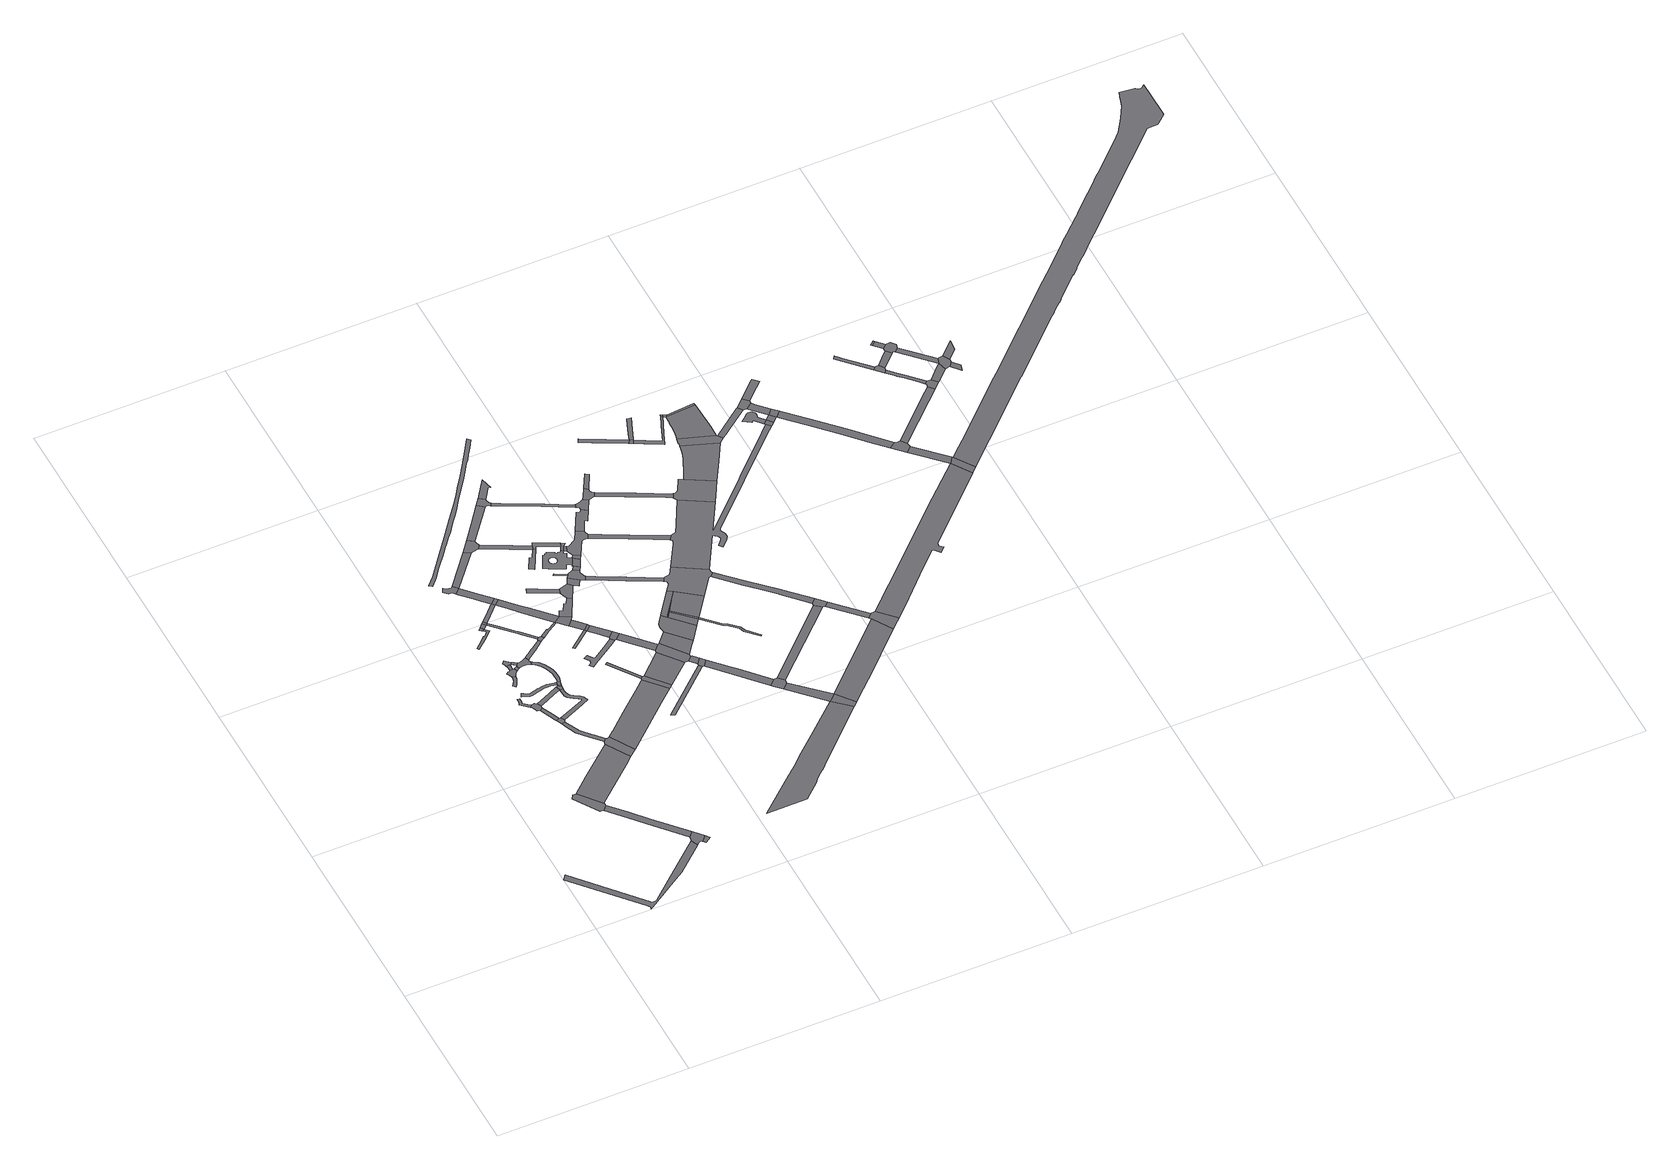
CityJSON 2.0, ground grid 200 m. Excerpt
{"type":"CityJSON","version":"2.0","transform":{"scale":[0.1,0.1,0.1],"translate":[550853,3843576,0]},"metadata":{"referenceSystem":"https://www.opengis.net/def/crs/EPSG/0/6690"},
"CityObjects":{
"road1":{"type":"Road","attributes":{"RoadStructureAttribute.sectionType":"1"},"geometry":[{"type":"MultiSurface","lod":"1","boundaries":[[[0,1,2,3,4,5,6,7,8,9,10,11,12,13,14]]]}]},
"road2":{"type":"Road","geometry":[{"type":"MultiSurface","lod":"1","boundaries":[[[15,16,17,18,19,20,21,22,23]]]}]},
"road3":{"type":"Road","attributes":{"RoadStructureAttribute.sectionType":"1"},"geometry":[{"type":"MultiSurface","lod":"1","boundaries":[[[24,25,26,21,20,27,28,29,30]]]}]},
"road4":{"type":"Road","geometry":[{"type":"MultiSurface","lod":"1","boundaries":[[[31,32,15,23,33,34,35]]]}]},
"road5":{"type":"Road","attributes":{"RoadStructureAttribute.sectionType":"1"},"geometry":[{"type":"MultiSurface","lod":"1","boundaries":[[[36,37,38,39,40,41,42,43,44,45,46,47]]]}]},
"road6":{"type":"Road","attributes":{"RoadStructureAttribute.sectionType":"1"},"geometry":[{"type":"MultiSurface","lod":"1","boundaries":[[[30,29,48,49,14,13,50,51,52,53,54]]]}]},
"road7":{"type":"Road","geometry":[{"type":"MultiSurface","lod":"1","boundaries":[[[55,56,42,41,57,58,59,60,61,62,63,64,65]]]}]},
"road8":{"type":"Road","attributes":{"RoadStructureAttribute.sectionType":"1"},"geometry":[{"type":"MultiSurface","lod":"1","boundaries":[[[66,67,54,53]]]}]},
"road9":{"type":"Road","attributes":{"RoadStructureAttribute.sectionType":"1"},"geometry":[{"type":"MultiSurface","lod":"1","boundaries":[[[68,62,61,69,70,71]]]}]},
"road10":{"type":"Road","geometry":[{"type":"MultiSurface","lod":"1","boundaries":[[[71,70,72,73,74,75,76]]]}]},
"road11":{"type":"Road","attributes":{"RoadStructureAttribute.sectionType":"1"},"geometry":[{"type":"MultiSurface","lod":"1","boundaries":[[[77,78,79,80,81,82,83,84,85,86,87]]]}]},
"road12":{"type":"Road","attributes":{"RoadStructureAttribute.sectionType":"1"},"geometry":[{"type":"MultiSurface","lod":"1","boundaries":[[[88,89,90,91,74,73,92,93,94,95,96,97,98]]]}]},
"road13":{"type":"Road","geometry":[{"type":"MultiSurface","lod":"1","boundaries":[[[99,100,101,102,103,104,77,87,105,106,107,108,109]]]}]},
"road14":{"type":"Road","attributes":{"RoadStructureAttribute.sectionType":"1"},"geometry":[{"type":"MultiSurface","lod":"1","boundaries":[[[110,111,112,113,114,115,116,117,118,99,109]]]}]},
"road15":{"type":"Road","attributes":{"RoadStructureAttribute.sectionType":"1"},"geometry":[{"type":"MultiSurface","lod":"1","boundaries":[[[119,120,121,122,123,124,125,126,127,128,129,130,131,132,133,134,135,136,137,138,139,140,141,142,143,144,145]]]}]},
"road16":{"type":"Road","attributes":{"RoadStructureAttribute.sectionType":"1"},"geometry":[{"type":"MultiSurface","lod":"1","boundaries":[[[146,147,65,64,148,149,150,151]]]}]},
"road17":{"type":"Road","geometry":[{"type":"MultiSurface","lod":"1","boundaries":[[[152,153,154,155,156,116,115,157,158,159]]]}]},
"road18":{"type":"Road","attributes":{"RoadStructureAttribute.sectionType":"1"},"geometry":[{"type":"MultiSurface","lod":"1","boundaries":[[[160,161,107,106,162,163]]]}]},
"road19":{"type":"Road","attributes":{"RoadStructureAttribute.sectionType":"1"},"geometry":[{"type":"MultiSurface","lod":"1","boundaries":[[[164,165,159,158,166,167,168,169]]]}]},
"road20":{"type":"Road","attributes":{"RoadStructureAttribute.sectionType":"1"},"geometry":[{"type":"MultiSurface","lod":"1","boundaries":[[[170,171,172,173,174,175,176,177,178,179,180,181,182,183]]]}]},
"road21":{"type":"Road","geometry":[{"type":"MultiSurface","lod":"1","boundaries":[[[184,185,186,98,97,31,35,187,188]]]}]},
"road22":{"type":"Road","attributes":{"RoadStructureAttribute.sectionType":"1"},"geometry":[{"type":"MultiSurface","lod":"1","boundaries":[[[151,189,190,191,192,193,194,195,196,197,198,199,76,75,200,201,202,203,204,205,206,207,208,209,210,211]]]}]},
"road23":{"type":"Road","geometry":[{"type":"MultiSurface","lod":"1","boundaries":[[[212,213,214,169,168,215,216,160,163,217,218,219,220,221,222,223,224]]]}]},
"road24":{"type":"Road","geometry":[{"type":"MultiSurface","lod":"1","boundaries":[[[225,226,227,228,229,176,175]]]}]},
"road25":{"type":"Road","geometry":[{"type":"MultiSurface","lod":"1","boundaries":[[[230,146,151,211,231]]]}]},
"road26":{"type":"Road","attributes":{"RoadStructureAttribute.sectionType":"1"},"geometry":[{"type":"MultiSurface","lod":"1","boundaries":[[[232,225,175,233,234]]]}]},
"road27":{"type":"Road","attributes":{"RoadStructureAttribute.sectionType":"1"},"geometry":[{"type":"MultiSurface","lod":"1","boundaries":[[[235,230,231,236]]]}]},
"road28":{"type":"Road","attributes":{"RoadStructureAttribute.sectionType":"1"},"geometry":[{"type":"MultiSurface","lod":"1","boundaries":[[[237,145,144,235,236,238]]]}]},
"road29":{"type":"Road","geometry":[{"type":"MultiSurface","lod":"1","boundaries":[[[239,232,234,240]]]}]},
"road30":{"type":"Road","attributes":{"RoadStructureAttribute.sectionType":"1"},"geometry":[{"type":"MultiSurface","lod":"1","boundaries":[[[241,242,243,244,245,246,247,248,249,222,221,250,251,252,253,254,255,256,257,258,237,238]]]}]},
"road31":{"type":"Road","geometry":[{"type":"MultiSurface","lod":"1","boundaries":[[[259,260,261,262,263,264,265,266,267]]]}]},
"road32":{"type":"Road","attributes":{"RoadStructureAttribute.sectionType":"1"},"geometry":[{"type":"MultiSurface","lod":"1","boundaries":[[[268,269,270,271,272,212,224,273,274,275]]]}]},
"road33":{"type":"Road","attributes":{"RoadStructureAttribute.sectionType":"1"},"geometry":[{"type":"MultiSurface","lod":"1","boundaries":[[[276,277,239,240,278,279,280]]]}]},
"road34":{"type":"Road","attributes":{"RoadStructureAttribute.sectionType":"1"},"geometry":[{"type":"MultiSurface","lod":"1","boundaries":[[[281,282,283,284,240,234,285,286,287,288,289,290]]]}]},
"road35":{"type":"Road","attributes":{"RoadStructureAttribute.sectionType":"1"},"geometry":[{"type":"MultiSurface","lod":"1","boundaries":[[[291,292,266,265,293,294,295,276,296]]]}]},
"road36":{"type":"Road","geometry":[{"type":"MultiSurface","lod":"1","boundaries":[[[297,298,290,289,299,300,268,275,301,302,303]]]}]},
"road37":{"type":"Road","geometry":[{"type":"MultiSurface","lod":"1","boundaries":[[[296,276,280,304]]]}]},
"road38":{"type":"Road","geometry":[{"type":"MultiSurface","lod":"1","boundaries":[[[305,306,307,308,309,310,311,312,313,188,187,314,315,316]]]}]},
"road39":{"type":"Road","attributes":{"RoadStructureAttribute.sectionType":"1"},"geometry":[{"type":"MultiSurface","lod":"1","boundaries":[[[317,318,319,267,266,320]]]}]},
"road40":{"type":"Road","attributes":{"RoadStructureAttribute.sectionType":"1"},"geometry":[{"type":"MultiSurface","lod":"1","boundaries":[[[321,322,323,303,302,324,325]]]}]},
"road41":{"type":"Road","attributes":{"RoadStructureAttribute.sectionType":"1"},"geometry":[{"type":"MultiSurface","lod":"1","boundaries":[[[326,327,328,329,304,280,330,331,332,333,334,321,335]]]}]},
"road42":{"type":"Road","attributes":{"RoadStructureAttribute.sectionType":"1"},"geometry":[{"type":"MultiSurface","lod":"1","boundaries":[[[336,337,338,339]]]}]},
"road43":{"type":"Road","attributes":{"RoadStructureAttribute.sectionType":"1"},"geometry":[{"type":"MultiSurface","lod":"1","boundaries":[[[340,341,342,343,344,345,346]]]}]},
"road44":{"type":"Road","geometry":[{"type":"MultiSurface","lod":"1","boundaries":[[[347,348,349,350,351,352,353,354,355,356,357,358,359,360,361,362]]]}]},
"road45":{"type":"Road","geometry":[{"type":"MultiSurface","lod":"1","boundaries":[[[363,317,320,364,365,366,367]]]}]},
"road46":{"type":"Road","geometry":[{"type":"MultiSurface","lod":"1","boundaries":[[[335,321,325,368,369,370,371,372]]]}]},
"road47":{"type":"Road","attributes":{"RoadStructureAttribute.sectionType":"1"},"geometry":[{"type":"MultiSurface","lod":"1","boundaries":[[[373,371,370,374,375,376,336,377]]]}]},
"road48":{"type":"Road","geometry":[{"type":"MultiSurface","lod":"1","boundaries":[[[377,336,339,378]]]}]},
"road49":{"type":"Road","geometry":[{"type":"MultiSurface","lod":"1","boundaries":[[[379,380,346,345,381,305,316,382,383]]]}]},
"road50":{"type":"Road","attributes":{"RoadStructureAttribute.sectionType":"1"},"geometry":[{"type":"MultiSurface","lod":"1","boundaries":[[[384,385,386,387,388,389]]]}]},
"road51":{"type":"Road","attributes":{"RoadStructureAttribute.sectionType":"1"},"geometry":[{"type":"MultiSurface","lod":"1","boundaries":[[[390,391,392,393,394,335,372,395]]]}]},
"road52":{"type":"Road","attributes":{"RoadStructureAttribute.sectionType":"1"},"geometry":[{"type":"MultiSurface","lod":"1","boundaries":[[[396,397,398,399,400,401,402,403,404,405,406,407,408,409,410,411,412,413,414,415,416,417,418,419,420,421,422,423,424,425,426,427,428,429,430,431,432,433,434,435,436,437,438,439,440]]]}]},
"road53":{"type":"Road","attributes":{"RoadStructureAttribute.sectionType":"1"},"geometry":[{"type":"MultiSurface","lod":"1","boundaries":[[[441,378,339,442,443,444,445,446,447]]]}]},
"road54":{"type":"Road","geometry":[{"type":"MultiSurface","lod":"1","boundaries":[[[447,446,448,347,362,449,450,451]]]}]},
"road55":{"type":"Road","attributes":{"RoadStructureAttribute.sectionType":"1"},"geometry":[{"type":"MultiSurface","lod":"1","boundaries":[[[452,365,364,453,454,455]]]}]},
"road56":{"type":"Road","attributes":{"RoadStructureAttribute.sectionType":"1"},"geometry":[{"type":"MultiSurface","lod":"1","boundaries":[[[456,457,363,367,458]]]}]},
"road57":{"type":"Road","attributes":{"RoadStructureAttribute.sectionType":"1"},"geometry":[{"type":"MultiSurface","lod":"1","boundaries":[[[459,460,461,462,463,464]]]}]},
"road58":{"type":"Road","geometry":[{"type":"MultiSurface","lod":"1","boundaries":[[[465,466,467,383,382,468,469,470,471]]]}]},
"road59":{"type":"Road","geometry":[{"type":"MultiSurface","lod":"1","boundaries":[[[472,389,388,473,390,395,474,475]]]}]},
"road60":{"type":"Road","attributes":{"RoadStructureAttribute.sectionType":"1"},"geometry":[{"type":"MultiSurface","lod":"1","boundaries":[[[454,476,477,478,479,480]]]}]},
"road61":{"type":"Road","attributes":{"RoadStructureAttribute.sectionType":"1"},"geometry":[{"type":"MultiSurface","lod":"1","boundaries":[[[481,451,450,482,483,484]]]}]},
"road62":{"type":"Road","geometry":[{"type":"MultiSurface","lod":"1","boundaries":[[[485,486,487,488]]]}]},
"road63":{"type":"Road","attributes":{"RoadStructureAttribute.sectionType":"1"},"geometry":[{"type":"MultiSurface","lod":"1","boundaries":[[[489,472,475,490,491]]]}]},
"road64":{"type":"Road","geometry":[{"type":"MultiSurface","lod":"1","boundaries":[[[492,456,458,493,494,495,496,497,498,499]]]}]},
"road65":{"type":"Road","attributes":{"RoadStructureAttribute.sectionType":"1"},"geometry":[{"type":"MultiSurface","lod":"1","boundaries":[[[500,501,502,503,504,505,506,507,508,509,510,511,512,513,514,515,516,517,518,519,520,521,522,523,524],[525,526,527,528,529,530,531,532,533,534,535,536,537,538,539,540,541,542,543]]]}]},
"road66":{"type":"Road","geometry":[{"type":"MultiSurface","lod":"1","boundaries":[[[544,488,487,489,491,545,546,547,548,549]]]}]},
"road67":{"type":"Road","geometry":[{"type":"MultiSurface","lod":"1","boundaries":[[[550,484,483,465,471,551,552,469,468,553,554,555]]]}]},
"road68":{"type":"Road","attributes":{"function":"2","RoadStructureAttribute.sectionType":"1"},"geometry":[{"type":"MultiSurface","lod":"1","boundaries":[[[556,557,558,559,560,561,562,563,564,565,566,567,568,569,570,571]]]}]},
"road69":{"type":"Road","geometry":[{"type":"MultiSurface","lod":"1","boundaries":[[[572,573,574,455,454,480,575,576,577,578,579]]]}]},
"road70":{"type":"Road","attributes":{"RoadStructureAttribute.sectionType":"1"},"geometry":[{"type":"MultiSurface","lod":"1","boundaries":[[[580,544,549,581]]]}]},
"road71":{"type":"Road","geometry":[{"type":"MultiSurface","lod":"1","boundaries":[[[582,554,553,583,584,585]]]}]},
"road72":{"type":"Road","attributes":{"RoadStructureAttribute.sectionType":"1"},"geometry":[{"type":"MultiSurface","lod":"1","boundaries":[[[586,587,588,589,590,591,592,593,492,499]]]}]},
"road73":{"type":"Road","attributes":{"RoadStructureAttribute.sectionType":"1"},"geometry":[{"type":"MultiSurface","lod":"1","boundaries":[[[594,595,596,550,555,597,598]]]}]},
"road74":{"type":"Road","geometry":[{"type":"MultiSurface","lod":"1","boundaries":[[[517,516,599,580,581,600]]]}]},
"road75":{"type":"Road","geometry":[{"type":"MultiSurface","lod":"1","boundaries":[[[585,584,601,459,464,602,603]]]}]},
"road76":{"type":"Road","geometry":[{"type":"MultiSurface","lod":"1","boundaries":[[[604,523,605,606]]]}]},
"road77":{"type":"Road","attributes":{"RoadStructureAttribute.sectionType":"1"},"geometry":[{"type":"MultiSurface","lod":"1","boundaries":[[[607,579,578,608,524,523,604]]]}]},
"road78":{"type":"Road","attributes":{"RoadStructureAttribute.sectionType":"1"},"geometry":[{"type":"MultiSurface","lod":"1","boundaries":[[[609,517,600,610,611]]]}]},
"road79":{"type":"Road","geometry":[{"type":"MultiSurface","lod":"1","boundaries":[[[612,613,614,615,616,617,594,598,618,619,620]]]}]},
"road80":{"type":"Road","attributes":{"RoadStructureAttribute.sectionType":"1"},"geometry":[{"type":"MultiSurface","lod":"1","boundaries":[[[621,622,603,602,623,624,625,626,627]]]}]},
"road81":{"type":"Road","geometry":[{"type":"MultiSurface","lod":"1","boundaries":[[[628,629,630,606,605,631,632,611,610,633,634,635,636,637,638,639]]]}]},
"road82":{"type":"Road","attributes":{"RoadStructureAttribute.sectionType":"1"},"geometry":[{"type":"MultiSurface","lod":"1","boundaries":[[[640,641,642,546,545,643,644,645,646,647]]]}]},
"road83":{"type":"Road","attributes":{"RoadStructureAttribute.sectionType":"1"},"geometry":[{"type":"MultiSurface","lod":"1","boundaries":[[[648,649,650,495,494,651,652,653,654]]]}]},
"road84":{"type":"Road","geometry":[{"type":"MultiSurface","lod":"1","boundaries":[[[655,656,619,618,657]]]}]},
"road85":{"type":"Road","attributes":{"RoadStructureAttribute.sectionType":"1"},"geometry":[{"type":"MultiSurface","lod":"1","boundaries":[[[658,612,620,659,660]]]}]},
"road86":{"type":"Road","attributes":{"RoadStructureAttribute.sectionType":"1"},"geometry":[{"type":"MultiSurface","lod":"1","boundaries":[[[661,655,657,662]]]}]},
"road87":{"type":"Road","geometry":[{"type":"MultiSurface","lod":"1","boundaries":[[[663,627,626,664,665,666,667]]]}]},
"road88":{"type":"Road","attributes":{"RoadStructureAttribute.sectionType":"1"},"geometry":[{"type":"MultiSurface","lod":"1","boundaries":[[[668,669,670,671,628,639,672,673,674,675]]]}]},
"road89":{"type":"Road","attributes":{"RoadStructureAttribute.sectionType":"1"},"geometry":[{"type":"MultiSurface","lod":"1","boundaries":[[[660,661,662,676]]]}]},
"road90":{"type":"Road","attributes":{"RoadStructureAttribute.sectionType":"1"},"geometry":[{"type":"MultiSurface","lod":"1","boundaries":[[[666,665,556,677,678]]]}]},
"road91":{"type":"Road","geometry":[{"type":"MultiSurface","lod":"1","boundaries":[[[679,680,681,682,683,684,685,686,687,688,662,657]]]}]},
"road92":{"type":"Road","geometry":[{"type":"MultiSurface","lod":"1","boundaries":[[[689,690,691,654,653,692,668,675,693]]]}]},
"road93":{"type":"Road","attributes":{"RoadStructureAttribute.sectionType":"1"},"geometry":[{"type":"MultiSurface","lod":"1","boundaries":[[[694,695,696,638,637,697,698,699,700,701,702]]]}]},
"road94":{"type":"Road","geometry":[{"type":"MultiSurface","lod":"1","boundaries":[[[703,704,705,706,647,646,707,708,658,660,676,709,710,711,712,713,714]]]}]},
"road95":{"type":"Road","geometry":[{"type":"MultiSurface","lod":"1","boundaries":[[[678,677,556,571,715]]]}]},
"road96":{"type":"Road","geometry":[{"type":"MultiSurface","lod":"1","boundaries":[[[716,717,689,693,718,719,720,721,722]]]}]},
"road97":{"type":"Road","geometry":[{"type":"MultiSurface","lod":"1","boundaries":[[[723,724,716,722]]]}]},
"road98":{"type":"Road","attributes":{"RoadStructureAttribute.sectionType":"1"},"geometry":[{"type":"MultiSurface","lod":"1","boundaries":[[[725,663,667,726]]]}]},
"road99":{"type":"Road","attributes":{"RoadStructureAttribute.sectionType":"1"},"geometry":[{"type":"MultiSurface","lod":"1","boundaries":[[[727,728,729,719,718,730,731,732,733,734]]]}]},
"road100":{"type":"Road","attributes":{"RoadStructureAttribute.sectionType":"1"},"geometry":[{"type":"MultiSurface","lod":"1","boundaries":[[[735,736,737,712,711,738,739,740,741,742,743]]]}]},
"road101":{"type":"Road","attributes":{"function":"2","RoadStructureAttribute.sectionType":"1"},"geometry":[{"type":"MultiSurface","lod":"1","boundaries":[[[744,745,678,715,746,747,748,749]]]}]},
"road102":{"type":"Road","attributes":{"RoadStructureAttribute.sectionType":"1"},"geometry":[{"type":"MultiSurface","lod":"1","boundaries":[[[750,751,752,753,754,755,756,757]]]}]},
"road103":{"type":"Road","geometry":[{"type":"MultiSurface","lod":"1","boundaries":[[[758,743,742,725,726,759,760]]]}]},
"road104":{"type":"Road","geometry":[{"type":"MultiSurface","lod":"1","boundaries":[[[757,756,761,762]]]}]},
"road105":{"type":"Road","geometry":[{"type":"MultiSurface","lod":"1","boundaries":[[[763,764,765,766,767,768,734,733,769,770,771,772,773]]]}]},
"road106":{"type":"Road","attributes":{"RoadStructureAttribute.sectionType":"1"},"geometry":[{"type":"MultiSurface","lod":"1","boundaries":[[[760,759,774,775]]]}]},
"road107":{"type":"Road","attributes":{"RoadStructureAttribute.sectionType":"1"},"geometry":[{"type":"MultiSurface","lod":"1","boundaries":[[[776,777,778,779,757,762,780,781,782]]]}]},
"road108":{"type":"Road","attributes":{"RoadStructureAttribute.sectionType":"1"},"geometry":[{"type":"MultiSurface","lod":"1","boundaries":[[[783,784,785,786,787,788,789,790,770,769,791,792,793,702,701,794,795,796,705,704,703,714,797,798,799,800,801,802,803,804,805,806,807,808,809,810,811,812]]]}]},
"road109":{"type":"Road","attributes":{"RoadStructureAttribute.sectionType":"1"},"geometry":[{"type":"MultiSurface","lod":"1","boundaries":[[[813,814,815,816,817,818,819,762,761,820,821,822,823,824,825,826,827]]]}]},
"road110":{"type":"Road","geometry":[{"type":"MultiSurface","lod":"1","boundaries":[[[828,775,774,744,749,829,830]]]}]},
"road111":{"type":"Road","attributes":{"RoadStructureAttribute.sectionType":"1"},"geometry":[{"type":"MultiSurface","lod":"1","boundaries":[[[831,832,833,834,835,773,772,836,837]]]}]},
"road112":{"type":"Road","geometry":[{"type":"MultiSurface","lod":"1","boundaries":[[[838,813,827,839]]]}]},
"road113":{"type":"Road","attributes":{"RoadStructureAttribute.sectionType":"1"},"geometry":[{"type":"MultiSurface","lod":"1","boundaries":[[[839,827,840,841]]]}]},
"road114":{"type":"Road","geometry":[{"type":"MultiSurface","lod":"1","boundaries":[[[842,843,844,831,837,845,846,847]]]}]},
"road115":{"type":"Road","attributes":{"RoadStructureAttribute.sectionType":"1"},"geometry":[{"type":"MultiSurface","lod":"1","boundaries":[[[848,849,850,851,840,852,853,854,855,856,857,858,842,847]]]}]},
"road116":{"type":"Road","geometry":[{"type":"MultiSurface","lod":"1","boundaries":[[[859,860,841,840,851]]]}]},
"road117":{"type":"Road","attributes":{"RoadStructureAttribute.sectionType":"1"},"geometry":[{"type":"MultiSurface","lod":"1","boundaries":[[[861,862,846,845,863,864,865]]]}]},
"road118":{"type":"Road","geometry":[{"type":"MultiSurface","lod":"1","boundaries":[[[866,867,868,869,870,871,872,873,874,875,876,877,878,879]]]}]},
"road119":{"type":"Road","geometry":[{"type":"MultiSurface","lod":"1","boundaries":[[[880,881,882,861,865,883,884,885,886,887]]]}]},
"road120":{"type":"Road","geometry":[{"type":"MultiSurface","lod":"1","boundaries":[[[879,878,888,783,812,889]]]}]},
"road121":{"type":"Road","attributes":{"function":"2","RoadStructureAttribute.sectionType":"1"},"geometry":[{"type":"MultiSurface","lod":"1","boundaries":[[[890,891,892,893,894,895,896,828,830,897,898,899,900,901,902,903,904,905,906,907,908]]]}]},
"road122":{"type":"Road","attributes":{"RoadStructureAttribute.sectionType":"1"},"geometry":[{"type":"MultiSurface","lod":"1","boundaries":[[[909,885,884,910,911,912]]]}]},
"road123":{"type":"Road","attributes":{"RoadStructureAttribute.sectionType":"1"},"geometry":[{"type":"MultiSurface","lod":"1","boundaries":[[[911,879,889,913,914]]]}]},
"road124":{"type":"Road","geometry":[{"type":"MultiSurface","lod":"1","boundaries":[[[912,911,914,915,916]]]}]},
"road125":{"type":"Road","attributes":{"RoadStructureAttribute.sectionType":"1"},"geometry":[{"type":"MultiSurface","lod":"1","boundaries":[[[917,918,880,887,919,920,921]]]}]},
"road126":{"type":"Road","attributes":{"RoadStructureAttribute.sectionType":"1"},"geometry":[{"type":"MultiSurface","lod":"1","boundaries":[[[922,923,924,925,916,915,926,927,928,929,930,931,932,933]]]}]},
"road127":{"type":"Road","geometry":[{"type":"MultiSurface","lod":"1","boundaries":[[[934,935,933,932,936,937,938,939,940]]]}]},
"road128":{"type":"Road","attributes":{"RoadStructureAttribute.sectionType":"1"},"geometry":[{"type":"MultiSurface","lod":"1","boundaries":[[[938,937,890,941]]]}]},
"road129":{"type":"Road","geometry":[{"type":"MultiSurface","lod":"1","boundaries":[[[941,890,908,942,943]]]}]},
"road130":{"type":"Road","attributes":{"RoadStructureAttribute.sectionType":"1"},"geometry":[{"type":"MultiSurface","lod":"1","boundaries":[[[944,945,940,939,946,947]]]}]},
"road131":{"type":"Road","attributes":{"RoadStructureAttribute.sectionType":"1"},"geometry":[{"type":"MultiSurface","lod":"1","boundaries":[[[948,949,950,951,952,953,954]]]}]},
"road132":{"type":"Road","geometry":[{"type":"MultiSurface","lod":"1","boundaries":[[[954,953,955,956,957,958]]]}]},
"road133":{"type":"Road","attributes":{"RoadStructureAttribute.sectionType":"1"},"geometry":[{"type":"MultiSurface","lod":"1","boundaries":[[[959,960,961,962,963,964,956,955,965,966,967,968,969,970]]]}]},
"road134":{"type":"Road","attributes":{"RoadStructureAttribute.sectionType":"1"},"geometry":[{"type":"MultiSurface","lod":"1","boundaries":[[[971,972,958,957,973,974]]]}]},
"road135":{"type":"Road","geometry":[{"type":"MultiSurface","lod":"1","boundaries":[[[975,976,977,978]]]}]},
"road136":{"type":"Road","attributes":{"RoadStructureAttribute.sectionType":"1"},"geometry":[{"type":"MultiSurface","lod":"1","boundaries":[[[978,977,979,980]]]}]},
"road137":{"type":"Road","geometry":[{"type":"MultiSurface","lod":"1","boundaries":[[[970,969,981,944,947,982,983]]]}]},
"road138":{"type":"Road","geometry":[{"type":"MultiSurface","lod":"1","boundaries":[[[980,979,971,974,984,985,986,987,988]]]}]},
"road139":{"type":"Road","attributes":{"RoadStructureAttribute.sectionType":"1"},"geometry":[{"type":"MultiSurface","lod":"1","boundaries":[[[989,990,983,982,991,992]]]}]},
"road140":{"type":"Road","attributes":{"RoadStructureAttribute.sectionType":"1"},"geometry":[{"type":"MultiSurface","lod":"1","boundaries":[[[993,986,985,994,989,995]]]}]},
"road141":{"type":"Road","geometry":[{"type":"MultiSurface","lod":"1","boundaries":[[[996,995,989,992,997,998,999]]]}]},
"road142":{"type":"Road","attributes":{"RoadStructureAttribute.sectionType":"1"},"geometry":[{"type":"MultiSurface","lod":"1","boundaries":[[[1000,1001,998,997]]]}]},
"road143":{"type":"Road","attributes":{"RoadStructureAttribute.sectionType":"1"},"geometry":[{"type":"MultiSurface","lod":"1","boundaries":[[[1002,1003,996,999]]]}]},
"road144":{"type":"Road","attributes":{"function":"2","RoadStructureAttribute.sectionType":"1"},"geometry":[{"type":"MultiSurface","lod":"1","boundaries":[[[1004,1005,1006,1007,1008,1009,1010,1011,1012,1013,1014,1015,1016,1017,1018,1019,1020,1021,1022,1023,1024,1025,1026,1027,1028,1029,1030,1031,1032,1033,1034,1035,1036,1037,1038,1039,1040,1041,1042,1043,1044,1045,1046,1047,1048,1049,1050,1051,1052,1053,1054,1055,1056,1057,1058,1059,1060,1061,1062,1063,1064,1065,1066,1067,1068,1069,1070,1071,1072,1073,1074,1075,1076,1077,1078,1079,1080,1081,1082,1083,1084,1085,943,942]]]}]}
},
"vertices":[
[921,299,0],[673,81,0],[625,80,0],[611,97,0],[576,138,0],[44,754,0],[4,701,0],[561,61,0],[586,32,0],[581,5,0],[602,18,0],[951,247,0],[1043,307,0],[1332,559,0],[1300,634,0],
[592,1652,0],[555,1649,0],[528,1606,0],[698,1348,0],[725,1348,0],[732,1341,0],[780,1396,0],[777,1409,0],[777,1424,0],
[1076,1058,0],[929,1227,0],[815,1357,0],[895,1156,0],[1023,1010,0],[1312,682,0],[1356,738,0],
[1118,2107,0],[768,1804,0],[784,1436,0],[1205,1807,0],[1266,1860,0],
[624,2989,0],[625,2963,0],[625,2961,0],[616,2930,0],[608,2914,0],[693,2837,0],[712,2866,0],[698,2873,0],[642,2921,0],[645,2936,0],[650,2957,0],[651,2984,0],
[1309,667,0],[1310,652,0],[1353,577,0],[1373,590,0],[1388,590,0],[1398,580,0],[1443,638,0],
[744,2871,0],[728,2866,0],[707,2824,0],[730,2774,0],[752,2765,0],[753,2765,0],[756,2764,0],[787,2784,0],[784,2790,0],[793,2814,0],[769,2854,0],
[1421,553,0],[1480,596,0],
[837,2676,0],[831,2596,0],[837,2582,0],[873,2598,0],
[841,2572,0],[865,2517,0],[901,2533,0],[913,2557,0],[890,2595,0],
[706,3272,0],[706,3244,0],[695,3212,0],[678,3183,0],[662,3163,0],[685,3136,0],[702,3163,0],[721,3195,0],[725,3204,0],[733,3228,0],[743,3262,0],
[1076,2259,0],[1060,2277,0],[975,2373,0],[914,2505,0],[876,2493,0],[877,2489,0],[933,2360,0],[1030,2250,0],[1125,2144,0],[1125,2143,0],[1149,2177,0],
[725,3356,0],[721,3346,0],[712,3340,0],[701,3342,0],[677,3325,0],[695,3301,0],[757,3290,0],[785,3321,0],[770,3352,0],[765,3350,0],[758,3356,0],
[757,3365,0],[757,3378,0],[758,3391,0],[757,3396,0],[755,3411,0],[754,3418,0],[719,3413,0],[724,3389,0],[725,3366,0],
[1037,3028,0],[989,3037,0],[955,3040,0],[909,3037,0],[868,3028,0],[865,3027,0],[817,3015,0],[788,3008,0],[766,3004,0],[748,3007,0],[716,3024,0],[708,3030,0],[694,3042,0],[674,3002,0],[695,2994,0],[722,2982,0],[751,2972,0],[788,2973,0],[826,2982,0],[862,2992,0],[868,2994,0],[910,3004,0],[943,3007,0],[981,3006,0],[1012,3001,0],[1043,2992,0],[1050,3026,0],
[1025,2970,0],[929,2930,0],[814,2824,0],[958,2892,0],[967,2896,0],[1037,2927,0],
[760,3460,0],[727,3488,0],[700,3457,0],[712,3437,0],[718,3417,0],[757,3422,0],[766,3418,0],[784,3443,0],
[804,3371,0],[787,3362,0],[802,3331,0],[818,3340,0],
[804,3428,0],[803,3429,0],[789,3403,0],[804,3394,0],[811,3388,0],[831,3413,0],
[706,3830,0],[750,3872,0],[775,3896,0],[750,3923,0],[745,3929,0],[737,3938,0],[721,3920,0],[745,3898,0],[735,3887,0],[700,3850,0],[693,3855,0],[609,3779,0],[573,3747,0],[585,3726,0],
[1162,2162,0],[1159,2166,0],[1157,2168,0],[1339,1924,0],[1190,2173,0],
[1038,2896,0],[1038,2865,0],[1044,2838,0],[1061,2808,0],[1081,2785,0],[1106,2766,0],[1147,2743,0],[1166,2732,0],[1171,2722,0],[1165,2714,0],[1119,2694,0],[1147,2660,0],[1157,2665,0],[1219,2695,0],[1217,2711,0],[1200,2746,0],[1170,2772,0],[1148,2784,0],[1119,2803,0],[1093,2829,0],[1075,2864,0],[1069,2903,0],[1071,2923,0],
[924,3437,0],[889,3418,0],[853,3410,0],[812,3382,0],[810,3376,0],[848,3352,0],[880,3353,0],[915,3346,0],[925,3343,0],[946,3335,0],[947,3377,0],[941,3389,0],[946,3400,0],
[711,3969,0],[704,3962,0],[690,3948,0],[705,3935,0],[708,3932,0],
[1044,2978,0],[1074,2957,0],
[749,4008,0],[774,3973,0],[779,3978,0],
[1048,2984,0],[1078,2974,0],
[1061,3031,0],[1088,3015,0],
[767,4027,0],[797,3997,0],
[1101,3056,0],[1102,3094,0],[1101,3146,0],[1092,3191,0],[1073,3237,0],[1049,3281,0],[1047,3284,0],[1012,3328,0],[965,3364,0],[974,3314,0],[1011,3272,0],[1016,3263,0],[1033,3232,0],[1056,3181,0],[1067,3138,0],[1069,3099,0],[1070,3065,0],[1067,3044,0],
[698,4552,0],[644,4561,0],[620,4582,0],[595,4540,0],[639,4492,0],[672,4492,0],[698,4464,0],[754,4515,0],[711,4567,0],
[1134,3589,0],[1037,3520,0],[1025,3511,0],[972,3471,0],[959,3461,0],[971,3419,0],[1049,3480,0],[1155,3563,0],
[939,4202,0],[833,4093,0],[796,3998,0],[864,4066,0],[970,4173,0],
[1038,3745,0],[1011,3773,0],[988,3797,0],[881,3910,0],[839,3916,0],[970,3779,0],[997,3751,0],[1030,3716,0],[1132,3610,0],[1155,3622,0],
[965,4291,0],[883,4378,0],[713,4447,0],[820,4332,0],[876,4271,0],[997,4257,0],
[1173,3620,0],[1166,3621,0],[1133,3598,0],[1133,3592,0],[1172,3577,0],[1198,3595,0],[1180,3620,0],
[1026,4226,0],
[1789,2704,0],[1777,2692,0],[1676,2604,0],[1520,2466,0],[1448,2402,0],[1354,2319,0],[1251,2226,0],[1248,2224,0],[1245,2222,0],[1377,1957,0],[1823,2356,0],[1976,2490,0],
[997,4918,0],[827,4708,0],[738,4600,0],[1058,4876,0],
[1374,3732,0],[1275,3671,0],[1267,3681,0],[1275,3648,0],[1384,3720,0],
[1299,3936,0],[1224,4016,0],[1209,4032,0],[1168,4076,0],[1063,4071,0],[1149,3977,0],[1163,3961,0],[1207,3914,0],[1365,3741,0],[1446,3780,0],
[1583,3519,0],[1383,3362,0],[1403,3342,0],[1599,3499,0],
[1715,2873,0],[1591,3048,0],[1580,3040,0],[1569,3032,0],[1702,2845,0],[1789,2722,0],[1809,2741,0],
[1751,3312,0],[1649,3238,0],[1522,3153,0],[1501,3160,0],[1462,3213,0],[1442,3203,0],[1422,3191,0],[1423,3189,0],[1459,3137,0],[1455,3114,0],[1455,3113,0],[1424,3091,0],[1455,3054,0],[1497,3082,0],[1739,3241,0],[1782,3277,0],
[1093,5043,0],[1140,4899,0],[1170,4937,0],[1157,4964,0],[1154,4997,0],
[1387,3722,0],[1446,3660,0],[1473,3633,0],[1529,3688,0],[1549,3727,0],
[1568,3647,0],[1503,3602,0],[1578,3524,0],[1582,3520,0],[1639,3571,0],
[1656,3553,0],
[1827,2739,0],[1815,2740,0],[1791,2719,0],[2016,2525,0],[1829,2739,0],
[1415,4189,0],[1321,4236,0],[1304,4188,0],[1375,4153,0],[1583,4046,0],[1598,4096,0],
[1614,3966,0],[1575,3894,0],[1552,3906,0],[1511,3825,0],[1478,3845,0],[1656,3934,0],
[1662,6218,0],[1598,6118,0],[1475,5932,0],[1398,5819,0],[1324,5713,0],[1258,5618,0],[1194,5527,0],[1060,5356,0],[917,5167,0],[779,4990,0],[597,4757,0],[516,4669,0],[547,4646,0],[622,4735,0],[700,4835,0],[724,4865,0],[785,4939,0],[840,5004,0],[871,5046,0],[892,5074,0],[950,5145,0],[958,5155,0],[1006,5215,0],[1045,5266,0],[1089,5324,0],[1126,5373,0],[1134,5384,0],[1153,5411,0],[1182,5450,0],[1227,5514,0],[1279,5588,0],[1323,5647,0],[1368,5712,0],[1415,5780,0],[1456,5841,0],[1519,5933,0],[1551,5976,0],[1555,5980,0],[1561,5989,0],[1579,6018,0],[1587,6033,0],[1616,6075,0],[1659,6145,0],[1689,6190,0],[1690,6192,0],
[1720,3485,0],[1601,3497,0],[1621,3475,0],[1634,3460,0],[1661,3430,0],[1751,3332,0],[1811,3388,0],
[1751,3316,0],[1784,3278,0],[1799,3280,0],[1859,3336,0],
[1449,4795,0],[1407,4763,0],[1597,4666,0],[1614,4711,0],
[1368,5407,0],[1219,5210,0],[1435,5357,0],
[2352,2642,0],[2342,2634,0],[1837,2179,0],[1874,2159,0],[2367,2607,0],[2380,2614,0],
[2066,2966,0],[2064,2964,0],[2052,2953,0],[2251,2731,0],[2206,2789,0],[2181,2767,0],[2205,2790,0],
[1697,4127,0],[1598,4007,0],[1708,4034,0],[1733,4083,0],
[1546,4573,0],[1523,4585,0],[1454,4457,0],[1504,4430,0],[1622,4653,0],
[1910,3282,0],[1872,3201,0],[2069,2991,0],[2123,3054,0],
[1638,4297,0],[1626,4279,0],[1744,4215,0],[1756,4233,0],
[1732,4193,0],[1788,4056,0],[1825,4121,0],
[1425,5483,0],[1460,5362,0],[1489,5347,0],[1505,5378,0],[1497,5385,0],[1485,5410,0],[1480,5427,0],[1482,5440,0],
[1816,4518,0],[1793,4528,0],[1786,4516,0],[1763,4528,0],[1771,4543,0],[1701,4576,0],[1698,4577,0],[1688,4560,0],[1678,4567,0],[1666,4549,0],[1651,4559,0],[1586,4427,0],[1575,4403,0],[1624,4379,0],[1773,4303,0],[1800,4358,0],[1848,4334,0],[1887,4409,0],[1839,4434,0],[1853,4461,0],[1863,4484,0],[1836,4499,0],[1850,4521,0],[1851,4524,0],[1828,4541,0],[1680,4429,0],[1672,4439,0],[1671,4446,0],[1669,4452,0],[1669,4467,0],[1676,4482,0],[1686,4490,0],[1705,4492,0],[1706,4492,0],[1726,4487,0],[1742,4473,0],[1747,4458,0],[1746,4456,0],[1743,4439,0],[1742,4435,0],[1730,4420,0],[1720,4415,0],[1702,4415,0],[1685,4422,0],
[1821,4263,0],[1870,4098,0],[1892,4142,0],[1882,4157,0],[1867,4206,0],[1880,4232,0],
[2138,3057,0],[2212,2796,0],[2213,2795,0],[2289,2733,0],[2335,2776,0],[2335,2808,0],
[3261,1685,0],[2948,1400,0],[2691,1170,0],[2590,1078,0],[2545,1038,0],[2508,1005,0],[2496,995,0],[2094,640,0],[2519,644,0],[2685,791,0],[2725,844,0],[2809,922,0],[2811,920,0],[2851,958,0],[2849,960,0],[3437,1524,0],
[1796,4664,0],[1695,4716,0],[1631,4748,0],[1642,4692,0],[1697,4664,0],[1820,4602,0],[1850,4586,0],[1865,4629,0],
[1848,4311,0],[1901,4270,0],
[2348,2779,0],[2347,2672,0],[2352,2662,0],[2398,2725,0],
[1536,5520,0],[1558,5553,0],[1568,5563,0],[1583,5568,0],[1593,5561,0],[1564,5683,0],[1512,5608,0],[1441,5504,0],
[2242,3175,0],[2153,3074,0],[2141,3060,0],[2408,2907,0],[2444,2956,0],
[1838,4314,0],[1945,4353,0],
[2354,2652,0],[2395,2612,0],[2443,2677,0],
[1878,4576,0],[1876,4509,0],[1897,4566,0],
[1908,4607,0],[1836,4558,0],
[1902,4432,0],[1972,4403,0],[1912,4429,0],
[2311,3376,0],[2260,3306,0],[2248,3285,0],[2238,3258,0],[2236,3225,0],[2239,3200,0],[2558,3110,0],[2360,3324,0],[2355,3329,0],
[2655,2447,0],[2614,2492,0],[2407,2602,0],[2594,2393,0],[2685,2290,0],[2848,2113,0],[2909,2170,0],
[2060,4706,0],[2008,4608,0],[1918,4554,0],[1895,4467,0],[1907,4441,0],[2024,4500,0],[2056,4558,0],[2080,4571,0],[2108,4574,0],[2128,4571,0],[2147,4617,0],[2134,4666,0],
[2235,3962,0],[2113,4026,0],[1976,4098,0],[1903,4081,0],[2068,3995,0],[2215,3920,0],[2527,3758,0],[2548,3798,0],
[2188,5024,0],[1949,5148,0],[1585,5336,0],[1597,5292,0],[1917,5127,0],[2201,4981,0],[2213,5017,0],
[2403,3379,0],[2373,3332,0],[2610,3181,0],
[2502,3638,0],[2370,3357,0],[2550,3603,0],
[2414,3394,0],[2621,3196,0],
[2947,2175,0],[2870,2089,0],[2937,2020,0],[2998,2078,0],[3000,2116,0],
[2229,4937,0],[2210,4905,0],[2174,4922,0],[2120,4819,0],[2198,4790,0],[2226,4775,0],[2230,4782,0],[2287,4893,0],
[2791,3426,0],
[3272,1695,0],[3336,1757,0],
[2782,3003,0],[2819,2989,0],[2906,2903,0],[2926,2852,0],[3044,2726,0],[3057,2739,0],[2941,2861,0],[2921,2913,0],[2829,3005,0],[2792,3019,0],
[2303,5041,0],[2266,5023,0],[2238,5017,0],[2231,4965,0],[2349,5011,0],
[2755,4311,0],[2496,4441,0],[2262,4559,0],[2163,4552,0],[2186,4540,0],[2469,4396,0],[2680,4288,0],[2816,4218,0],[2843,4266,0],
[2722,3867,0],[2720,3868,0],[2667,3900,0],[2618,3819,0],[2551,3746,0],[2556,3713,0],[2913,3592,0],[2929,3619,0],[2952,3625,0],[2994,3665,0],[2983,3676,0],[2980,3712,0],
[3481,1569,0],
[2373,5166,0],[2320,5068,0],[2416,5034,0],[2440,5077,0],[2415,5097,0],[2407,5117,0],[2410,5137,0],
[2500,5310,0],[2460,5330,0],
[3662,2867,0],[3728,2810,0],
[3081,4748,0],[2786,4900,0],[2686,4951,0],[2675,4900,0],[2758,4858,0],[3019,4723,0],[3076,4693,0],[3101,4741,0],
[3481,3175,0],[3471,3185,0],[3225,3428,0],[3182,3386,0],[3303,3267,0],[3427,3142,0],[3435,3134,0],[3662,2895,0],[3709,2941,0],
[4078,2474,0],[4070,2466,0],[3608,1692,0],[3792,1865,0],[3952,2023,0],[4203,2266,0],
[2834,5644,0],[2742,5691,0],[2603,5763,0],[2583,5723,0],[2700,5663,0],[2824,5599,0],[3008,5504,0],[3028,5543,0],
[3734,2915,0],[3753,2808,0],[3797,2851,0],
[3043,5487,0],[3064,5527,0],
[3225,4887,0],[3156,4759,0],[3141,4749,0],[3132,4744,0],[3124,4739,0],[3112,4740,0],[3099,4651,0],[3411,4475,0],[3447,4538,0],[3543,4710,0],[3270,4863,0],
[4055,2498,0],[4100,2542,0],
[3130,5801,0],[3129,5797,0],[3080,5673,0],[3060,5623,0],[3097,5608,0],[3116,5656,0],[3171,5789,0],
[4274,5165,0],[4107,4999,0],[4015,4911,0],[3763,4664,0],[3740,4641,0],[3596,4499,0],[3236,4146,0],[3227,4150,0],[2952,4371,0],[2906,4282,0],[2856,4264,0],[2829,4199,0],[2832,4184,0],[2817,4151,0],[3196,4095,0],[3242,4062,0],[3252,4032,0],[3244,4006,0],[3197,3954,0],[3225,3919,0],[3294,3988,0],[3318,4025,0],[3315,4063,0],[3303,4093,0],[3290,4120,0],[3300,4139,0],[3776,4603,0],[3799,4626,0],[4266,5080,0],[4313,5122,0],
[3424,5682,0],[3391,5599,0],[3382,5579,0],[3311,5401,0],[3309,5398,0],[3162,5474,0],[3063,5526,0],[3138,5438,0],[3306,5351,0],[3307,5350,0],[3316,5370,0],[3326,5395,0],[3401,5576,0],[3411,5600,0],[3442,5674,0],
[4150,2545,0],[4279,2339,0],[4314,2373,0],
[3425,5266,0],[3414,5217,0],[3397,5149,0],[3375,5094,0],[3304,4936,0],[3667,4931,0],[3784,5139,0],
[3435,5707,0],[3453,5700,0],
[3472,5660,0],[3489,5684,0],
[3439,5360,0],[3425,5302,0],[3433,5297,0],[3838,5180,0],[3801,5229,0],[3789,5239,0],
[3795,5365,0],[3797,5399,0],[3789,5582,0],[3784,5682,0],[3471,5654,0],[3468,5600,0],[3467,5587,0],[3466,5567,0],[3463,5524,0],[3459,5474,0],[3447,5394,0],
[3783,5703,0],[3494,5682,0],
[4124,5474,0],[4112,5465,0],[3875,5207,0],[3942,5258,0],[4165,5428,0],
[4246,5276,0],[4243,5288,0],[4251,5317,0],[4248,5343,0],[4231,5366,0],[4214,5373,0],[4186,5372,0],[4164,5362,0],[4140,5336,0],[4093,5297,0],[4171,5245,0],[4189,5261,0],[4264,5181,0],[4302,5216,0],
[4214,5559,0],[4166,5512,0],[4134,5483,0],[4178,5428,0],[4199,5427,0],[4264,5475,0],[4268,5501,0],[4268,5503,0],
[4274,5172,0],[4353,5159,0],
[5618,3956,0],[5180,3545,0],[4804,3181,0],[4427,2812,0],[4405,2791,0],[4274,2664,0],[4263,2652,0],[4383,2439,0],[4431,2486,0],[4730,2788,0],[4968,3020,0],[4988,3018,0],[5038,2963,0],[5090,3011,0],[5055,3046,0],[5060,3081,0],[5619,3624,0],[5680,3683,0],[5753,3754,0],
[4290,5448,0],[4305,5316,0],[4354,5265,0],[4402,5329,0],
[4380,5183,0],[4404,5207,0],
[4407,5210,0],[4464,5266,0],
[4408,5748,0],[4398,5738,0],[4399,5628,0],[4436,5664,0],[4464,5690,0],
[5102,4601,0],[4936,4778,0],[4661,5062,0],[4487,5242,0],[4429,5187,0],[4616,4992,0],[4629,4978,0],[4875,4722,0],[5027,4560,0],[5040,4547,0],[5197,4385,0],[5261,4433,0],
[5296,4420,0],[5279,4423,0],[5260,4315,0],[5313,4262,0],[5370,4319,0],[5364,4364,0],[5319,4423,0],
[5665,4025,0],
[5811,3811,0],[5675,4014,0],
[5853,4941,0],[5796,4885,0],[5784,4768,0],[5906,4885,0],
[5293,5622,0],[5273,5642,0],[5236,5680,0],[5214,5648,0],[5240,5621,0],[5495,5356,0],[5519,5390,0],
[5570,5278,0],[5592,5306,0],[5597,5336,0],[5559,5388,0],
[5878,5014,0],[5814,5079,0],[5736,5159,0],[5695,5201,0],[5681,5215,0],[5627,5270,0],[5638,5207,0],[5655,5189,0],[5708,5135,0],[5809,5029,0],[5850,4987,0],[5879,5014,0],
[5695,5529,0],[5626,5457,0],[5672,5408,0],[5745,5477,0],
[5651,5696,0],[5609,5657,0],[5619,5647,0],[5661,5686,0],
[5695,5567,0],[5739,5607,0],
[5861,4976,0],[5977,4953,0],[5923,5009,0],
[5760,5492,0],[5775,5477,0],[5818,5518,0],[5827,5563,0],[5787,5608,0],
[6079,5166,0],[6007,5094,0],[6069,5042,0],[6104,5076,0],
[5888,5446,0],[5869,5381,0],[6098,5231,0],
[6158,5239,0],[6154,5084,0],[6191,5132,0],[6194,5169,0],
[6238,4992,0],[6257,5062,0],
[6295,5263,0],[6306,5383,0],
[6079,4072,0],[6189,4179,0],[6492,4472,0],[6627,4600,0],[6694,4665,0],[6707,4677,0],[7121,5077,0],[7302,5251,0],[7317,5266,0],[7343,5290,0],[7358,5305,0],[7405,5349,0],[7441,5383,0],[7444,5381,0],[7476,5412,0],[7474,5414,0],[7660,5595,0],[7715,5648,0],[7718,5645,0],[7782,5707,0],[7778,5710,0],[7803,5733,0],[7883,5808,0],[7885,5807,0],[7906,5827,0],[7977,5897,0],[8113,6030,0],[8517,6418,0],[8567,6466,0],[8855,6744,0],[8929,6816,0],[9021,6906,0],[9167,7045,0],[9277,7047,0],[9291,7060,0],[9294,7062,0],[9383,7141,0],[9380,7445,0],[9379,7566,0],[9351,7539,0],[9347,7535,0],[9343,7534,0],[9334,7532,0],[9328,7531,0],[9322,7532,0],[9315,7534,0],[9309,7536,0],[9304,7539,0],[9299,7543,0],[9293,7550,0],[9288,7557,0],[9130,7574,0],[9112,7526,0],[9087,7442,0],[9076,7407,0],[8998,7271,0],[8936,7173,0],[8896,7119,0],[8855,7071,0],[8676,6898,0],[8605,6829,0],[8501,6730,0],[8477,6708,0],[8360,6594,0],[8238,6479,0],[8099,6343,0],[8060,6305,0],[7889,6140,0],[7886,6143,0],[7814,6075,0],[7803,6064,0],[7761,6020,0],[7497,5765,0],[7356,5631,0],[7187,5466,0],[7144,5424,0],[6960,5248,0],[6509,4814,0],[6462,4772,0],[5916,4245,0],[5844,4176,0],[5715,4053,0]
]}
